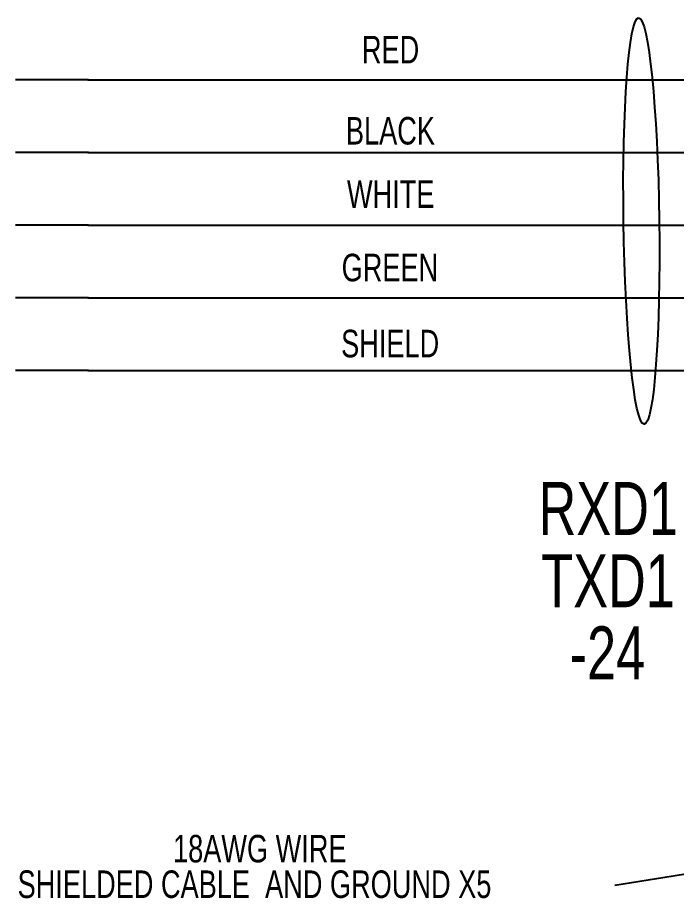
# Paper-space layout 'PATCH PANEL LAYOUT' of a CAD drawing. Header units: inches. Extents: x 0 to 12.8, y 0.2 to 9.1.
# Drawn here: x 2.406 to 4.217, y 4.497 to 6.921 of the extents above; entities that cross this region are included whole.
import ezdxf

# ---------------------------------------------------------------- set-up
doc = ezdxf.new("R2010")
doc.units = ezdxf.units.IN
doc.header["$MEASUREMENT"] = 0
for name, color, linetype in [('94', 14, 'Continuous'), ('TEXT', 4, 'Continuous'), ('THIN_NEON_GREEN', 3, 'Continuous'), ('THIN_RED', 1, 'Continuous')]:
    doc.layers.add(name, color=color, linetype=linetype)
doc.styles.add('SLDTEXTSTYLE0', font='TXT', dxfattribs={"width": 0.736842})
doc.dimstyles.new('SLDDIMSTYLE0', dxfattribs={"dimtxt": 0.18, "dimasz": 0.14, "dimexe": 0, "dimexo": 0.0625, "dimgap": 0, "dimtad": 0, "dimtih": 1, "dimtoh": 1, "dimdec": 0, "dimrnd": 1e-09, "dimzin": 0, "dimdsep": 46, "dimtxsty": 'Standard', "dimsah": 1, "dimcen": 0.09, "dimadec": 0, "dimazin": 0, "dimtfac": 0.14, "dimtdec": 0, "dimtofl": 0, "dimtmove": 0, "dimatfit": 3, "dimfxl": 0, "dimfrac": 2, "dimtolj": 1, "dimtzin": 0, "dimarcsym": 0})

# ---------------------------------------------------------------- blocks, each defined once
blk = doc.blocks.new('SW_NOTE_0_143')
at = {"layer": 'TEXT', "color": 0, "attachment_point": 2, "style": 'SLDTEXTSTYLE0'}
for s, insert, char_height in [('18AWG WIRE', (-0.976, 0.1396), 0.07576), ('SHIELDED CABLE  AND GROUND X5', (-0.9906, 0.0418), 0.075758)]:
    blk.add_mtext(s, dxfattribs=dict(at, insert=insert, char_height=char_height))

psp = doc.layouts.new('PATCH PANEL LAYOUT')

# ---------------------------------------------------------------- linework, layer by layer
at = {"layer": '94', "lineweight": 25}
for p, q in [((2.6, 6.75), (2.4, 6.75)), ((2.6, 6.55), (2.4, 6.55)), ((2.6, 6.35), (2.4, 6.35)), ((2.6, 6.15), (2.4, 6.15)), ((2.6, 5.95), (2.4, 5.95))]:
    psp.add_line(p, q, dxfattribs=at)
at = {"layer": '94', "lineweight": 18}
for centre in [(2.6, 6.75), (2.6, 6.55), (2.6, 6.35), (2.6, 6.15), (2.6, 5.95)]:
    psp.add_arc(centre, 0.0015, 270, 90, dxfattribs=at)
at = {"layer": 'TEXT', "lineweight": 18}
for centre, start, end in [((2.6, 6.75), 90, 270), ((2.6, 6.55), 135, 315), ((2.6, 6.35), 135, 315), ((2.6, 6.15), 135, 315), ((2.6, 5.95), 135, 315)]:
    psp.add_arc(centre, 0.0015, start, end, dxfattribs=at)
at = {"layer": 'THIN_NEON_GREEN'}
psp.add_ellipse((4.1206, 6.3615), major_axis=(-0.0076, 0.5592), ratio=0.087826, dxfattribs=at)
at = {"layer": 'THIN_RED'}
for p, q in [((2.6, 6.75), (6.2776, 6.75)), ((2.6, 6.55), (6.2776, 6.55)), ((2.6, 6.35), (6.2776, 6.35)), ((2.6, 6.15), (6.2776, 6.15)), ((2.6, 5.95), (6.2776, 5.95))]:
    psp.add_line(p, q, dxfattribs=at)

# ---------------------------------------------------------------- block references
at = {"layer": 'TEXT'}
psp.add_blockref('SW_NOTE_0_143', (4.0476, 4.5326), dxfattribs=at)

# ---------------------------------------------------------------- texts
at = {"layer": 'TEXT', "attachment_point": 2, "style": 'SLDTEXTSTYLE0'}
for s, insert, char_height in [('RED', (3.4311, 6.8708), 0.07576), ('BLACK', (3.4307, 6.6477), 0.07576), ('WHITE', (3.4314, 6.4734), 0.07576), ('GREEN', (3.4293, 6.2713), 0.07576), ('SHIELD', (3.43, 6.0622), 0.07576), ('RXD1', (4.0296, 5.6434), 0.14583), ('TXD1', (4.0289, 5.4445), 0.14583), ('-24', (4.0272, 5.246), 0.14583)]:
    psp.add_mtext(s, dxfattribs=dict(at, insert=insert, char_height=char_height))

# ---------------------------------------------------------------- leaders
at = {"layer": 'TEXT'}
psp.add_leader([(4.9917, 4.684), (4.0476, 4.5326)], dimstyle='SLDDIMSTYLE0', dxfattribs=at)

doc.saveas('drawing.dxf')
